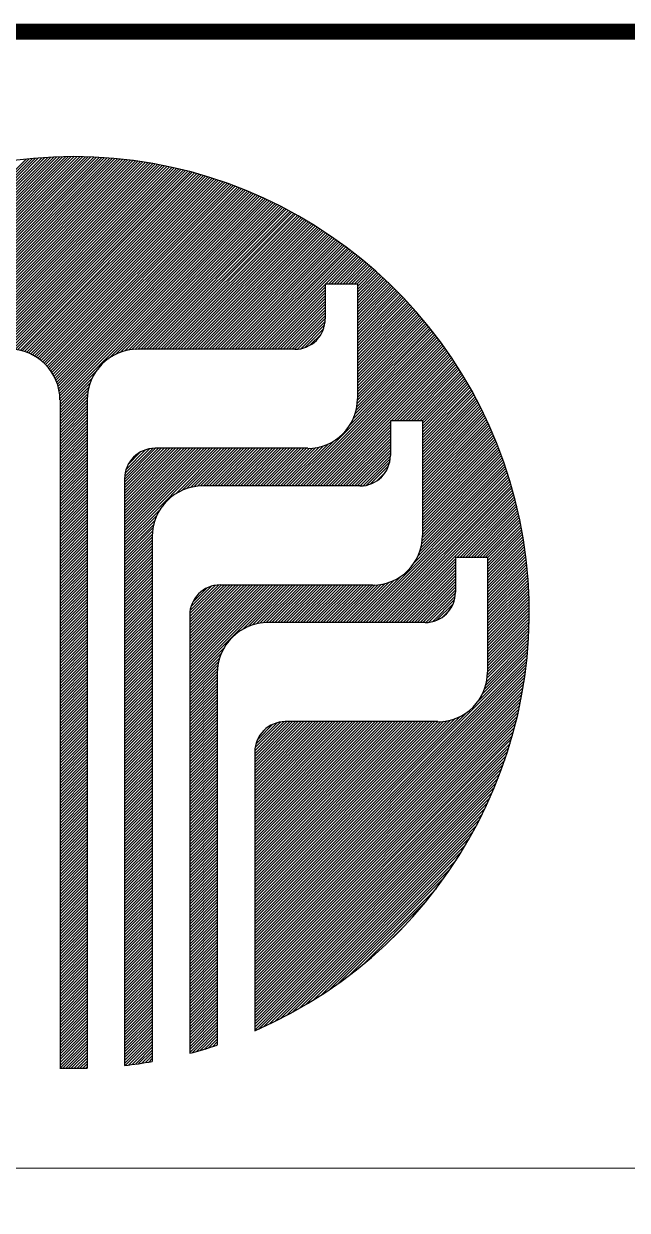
# Model space of a CAD drawing. Header units: millimetres. Extents: x 0 to 91981, y -132907 to 77676.
# Drawn here: x 82948 to 83271, y 3247 to 3883 of the extents above; entities that cross this region are included whole.
import ezdxf

# ---------------------------------------------------------------- set-up
doc = ezdxf.new("R2010")
doc.units = ezdxf.units.MM
doc.header["$LTSCALE"] = 60
doc.linetypes.add('HIDDEN2', pattern=[0.1875, 0.125, -0.0625])
for name, color, linetype in [('9', 2, 'HIDDEN2'), ('border', 130, 'Continuous'), ('TITLE', 7, 'Continuous')]:
    doc.layers.add(name, color=color, linetype=linetype)

# ---------------------------------------------------------------- blocks, each defined once
blk = doc.blocks.new('TITLE')
at = {"color": 5}
for p, q in [((733.931, 92.749), (736.441, 95.259)), ((733.958, 92.737), (736.484, 95.263)), ((733.986, 92.727), (736.526, 95.267)), ((734.016, 92.719), (736.568, 95.271)), ((734.048, 92.713), (736.609, 95.274)), ((734.083, 92.709), (736.651, 95.277)), ((734.12, 92.708), (736.691, 95.28)), ((734.158, 92.708), (736.732, 95.282)), ((734.196, 92.708), (736.772, 95.284)), ((734.234, 92.708), (736.813, 95.286)), ((734.273, 92.708), (736.852, 95.288)), ((734.311, 92.708), (736.892, 95.289)), ((734.349, 92.708), (736.931, 95.29)), ((734.387, 92.708), (736.97, 95.291)), ((734.425, 92.708), (737.009, 95.292)), ((734.464, 92.708), (737.047, 95.292)), ((734.502, 92.708), (737.086, 95.292)), ((734.54, 92.708), (737.124, 95.292)), ((734.578, 92.708), (737.162, 95.291)), ((734.616, 92.708), (737.199, 95.291)), ((734.655, 92.708), (737.236, 95.29)), ((734.693, 92.708), (737.274, 95.289)), ((734.731, 92.708), (737.31, 95.287)), ((734.769, 92.708), (737.347, 95.286)), ((734.808, 92.708), (737.384, 95.284)), ((734.846, 92.708), (737.42, 95.282)), ((734.884, 92.708), (737.456, 95.28)), ((734.922, 92.708), (737.492, 95.278)), ((734.96, 92.708), (737.528, 95.275)), ((734.999, 92.708), (737.563, 95.273)), ((735.037, 92.708), (737.598, 95.27)), ((735.075, 92.708), (737.633, 95.267)), ((735.113, 92.708), (737.668, 95.263)), ((735.151, 92.708), (737.703, 95.26)), ((735.19, 92.708), (737.738, 95.256)), ((735.228, 92.708), (737.772, 95.252)), ((735.266, 92.708), (737.806, 95.248)), ((735.304, 92.708), (737.84, 95.244)), ((735.342, 92.708), (737.874, 95.24)), ((735.381, 92.708), (737.908, 95.235)), ((735.419, 92.708), (737.941, 95.231)), ((735.457, 92.708), (737.975, 95.226)), ((735.495, 92.708), (738.008, 95.221)), ((735.533, 92.708), (738.041, 95.216)), ((735.572, 92.708), (738.074, 95.21)), ((735.61, 92.708), (738.106, 95.205)), ((735.648, 92.708), (738.139, 95.199)), ((735.686, 92.708), (738.171, 95.193)), ((735.724, 92.708), (738.204, 95.187)), ((735.763, 92.708), (738.236, 95.181)), ((735.801, 92.708), (738.268, 95.175)), ((735.839, 92.708), (738.299, 95.169)), ((735.877, 92.708), (738.331, 95.162)), ((735.915, 92.708), (738.363, 95.155)), ((735.954, 92.708), (738.394, 95.148)), ((735.992, 92.708), (738.425, 95.141)), ((736.03, 92.708), (738.456, 95.134)), ((736.068, 92.708), (738.487, 95.127)), ((736.106, 92.708), (738.518, 95.12)), ((736.145, 92.708), (738.549, 95.112)), ((736.183, 92.708), (738.579, 95.105)), ((736.221, 92.708), (738.61, 95.097)), ((736.258, 92.707), (738.64, 95.089)), ((736.293, 92.704), (738.67, 95.081)), ((736.327, 92.699), (738.7, 95.073)), ((736.359, 92.693), (738.73, 95.064)), ((736.39, 92.686), (738.76, 95.056)), ((736.419, 92.677), (738.789, 95.047)), ((736.448, 92.667), (738.819, 95.039)), ((736.475, 92.657), (738.848, 95.03)), ((736.502, 92.645), (738.878, 95.021)), ((736.528, 92.633), (738.907, 95.012)), ((736.552, 92.619), (738.936, 95.003)), ((736.576, 92.605), (738.965, 94.993)), ((736.599, 92.59), (738.993, 94.984)), ((736.622, 92.574), (739.022, 94.974)), ((736.643, 92.557), (739.051, 94.965)), ((736.664, 92.54), (739.079, 94.955)), ((736.684, 92.522), (739.107, 94.945)), ((736.703, 92.503), (739.136, 94.935)), ((736.722, 92.483), (739.164, 94.925)), ((736.739, 92.462), (739.192, 94.915)), ((736.756, 92.441), (739.219, 94.904)), ((736.772, 92.419), (739.247, 94.894)), ((736.788, 92.396), (739.275, 94.883)), ((736.802, 92.373), (739.302, 94.873)), ((736.816, 92.348), (739.33, 94.862)), ((736.829, 92.323), (739.357, 94.851)), ((736.841, 92.296), (739.384, 94.84)), ((736.852, 92.269), (739.411, 94.829)), ((736.862, 92.241), (739.438, 94.818)), ((736.871, 92.212), (739.465, 94.806)), ((736.878, 92.181), (739.492, 94.795)), ((736.885, 92.149), (739.519, 94.783)), ((736.89, 92.116), (739.545, 94.772)), ((736.893, 92.082), (739.572, 94.76)), ((736.895, 92.045), (739.598, 94.748)), ((736.896, 92.007), (739.624, 94.736)), ((736.896, 91.969), (739.65, 94.724)), ((737.553, 92.588), (739.676, 94.712)), ((737.644, 92.641), (739.702, 94.7)), ((737.709, 92.669), (739.728, 94.687)), ((737.765, 92.686), (739.754, 94.675)), ((737.814, 92.697), (739.78, 94.662)), ((737.859, 92.704), (739.805, 94.65)), ((737.901, 92.707), (739.831, 94.637)), ((737.94, 92.708), (739.856, 94.624)), ((737.978, 92.708), (739.881, 94.611)), ((738.017, 92.708), (739.906, 94.598)), ((738.055, 92.708), (739.931, 94.585)), ((738.093, 92.708), (739.956, 94.571)), ((738.131, 92.708), (739.981, 94.558)), ((738.169, 92.708), (740.006, 94.545)), ((738.208, 92.708), (740.031, 94.531)), ((738.246, 92.708), (740.055, 94.518)), ((738.284, 92.708), (740.08, 94.504)), ((738.322, 92.708), (740.104, 94.49)), ((738.36, 92.708), (740.128, 94.476)), ((738.399, 92.708), (740.152, 94.462)), ((738.437, 92.708), (740.177, 94.448)), ((738.475, 92.708), (740.201, 94.434)), ((738.513, 92.708), (740.224, 94.419)), ((738.551, 92.708), (740.248, 94.405)), ((738.59, 92.708), (740.272, 94.391)), ((738.628, 92.708), (740.296, 94.376)), ((738.666, 92.708), (740.319, 94.361)), ((738.704, 92.708), (740.343, 94.347)), ((738.742, 92.708), (740.366, 94.332)), ((738.781, 92.708), (740.389, 94.317)), ((738.819, 92.708), (740.412, 94.302)), ((738.857, 92.708), (740.436, 94.287)), ((738.895, 92.708), (740.459, 94.272)), ((738.933, 92.708), (740.482, 94.256)), ((738.972, 92.708), (740.504, 94.241)), ((739.01, 92.708), (740.527, 94.225)), ((739.048, 92.708), (740.55, 94.21)), ((739.086, 92.708), (740.572, 94.194)), ((739.124, 92.708), (740.595, 94.178)), ((739.163, 92.708), (740.617, 94.163)), ((739.201, 92.708), (740.639, 94.147)), ((739.239, 92.708), (740.662, 94.131)), ((739.277, 92.708), (740.684, 94.115)), ((739.315, 92.708), (740.706, 94.098)), ((739.354, 92.708), (740.728, 94.082)), ((739.392, 92.708), (740.75, 94.066)), ((739.43, 92.708), (740.771, 94.049)), ((739.468, 92.708), (740.793, 94.033)), ((739.506, 92.708), (740.815, 94.016)), ((739.545, 92.708), (740.836, 94)), ((740.458, 93.583), (740.858, 93.983)), ((740.496, 93.583), (740.879, 93.966)), ((740.534, 93.583), (740.9, 93.949)), ((740.572, 93.583), (740.921, 93.932)), ((740.61, 93.583), (740.942, 93.915)), ((740.649, 93.583), (740.963, 93.898)), ((740.687, 93.583), (740.984, 93.88)), ((740.725, 93.583), (741.005, 93.863)), ((740.763, 93.583), (741.026, 93.845)), ((740.801, 93.583), (741.046, 93.828)), ((740.84, 93.583), (741.067, 93.81)), ((740.878, 93.583), (741.088, 93.793)), ((740.884, 93.55), (741.108, 93.775)), ((740.884, 93.512), (741.128, 93.757)), ((740.884, 93.474), (741.148, 93.739)), ((740.884, 93.436), (741.169, 93.721)), ((739.583, 92.708), (740.453, 93.578)), ((740.884, 93.398), (741.189, 93.703)), ((740.884, 93.359), (741.209, 93.684)), ((740.884, 93.321), (741.228, 93.666)), ((740.884, 93.283), (741.248, 93.648)), ((740.884, 93.245), (741.268, 93.629)), ((740.884, 93.207), (741.288, 93.611)), ((740.884, 93.168), (741.307, 93.592)), ((740.884, 93.13), (741.327, 93.573)), ((739.621, 92.708), (740.453, 93.54)), ((739.659, 92.708), (740.453, 93.502)), ((739.697, 92.708), (740.453, 93.463)), ((739.736, 92.708), (740.453, 93.425)), ((740.884, 93.092), (741.346, 93.554)), ((740.884, 93.054), (741.365, 93.536)), ((740.884, 93.016), (741.385, 93.517)), ((740.884, 92.977), (741.404, 93.497)), ((740.884, 92.939), (741.423, 93.478)), ((740.884, 92.901), (741.442, 93.459)), ((740.884, 92.863), (741.461, 93.44)), ((740.884, 92.825), (741.479, 93.42)), ((740.884, 92.786), (741.498, 93.401)), ((739.774, 92.708), (740.453, 93.387)), ((739.812, 92.708), (740.453, 93.349)), ((739.85, 92.708), (740.453, 93.311)), ((739.888, 92.708), (740.453, 93.272)), ((740.884, 92.748), (741.517, 93.381)), ((740.884, 92.71), (741.535, 93.362)), ((740.884, 92.672), (741.554, 93.342)), ((740.884, 92.634), (741.572, 93.322)), ((740.884, 92.595), (741.59, 93.302)), ((740.884, 92.557), (741.608, 93.282)), ((740.884, 92.519), (741.627, 93.262)), ((740.884, 92.481), (741.645, 93.242)), ((739.927, 92.708), (740.453, 93.234)), ((739.965, 92.708), (740.453, 93.196)), ((740.003, 92.708), (740.453, 93.158)), ((740.041, 92.708), (740.453, 93.119)), ((740.884, 92.443), (741.663, 93.222)), ((740.884, 92.404), (741.68, 93.201)), ((740.884, 92.366), (741.698, 93.181)), ((740.884, 92.328), (741.716, 93.16)), ((740.884, 92.29), (741.733, 93.14)), ((740.884, 92.252), (741.751, 93.119)), ((740.884, 92.213), (741.768, 93.098)), ((740.081, 92.71), (740.451, 93.08)), ((740.126, 92.716), (740.445, 93.035)), ((740.178, 92.731), (740.43, 92.983)), ((740.865, 91.889), (741.905, 92.929)), ((740.875, 91.937), (741.888, 92.95)), ((740.881, 91.981), (741.871, 92.972)), ((740.883, 92.022), (741.854, 92.993)), ((740.884, 92.175), (741.786, 93.077)), ((740.884, 92.137), (741.803, 93.056)), ((740.884, 92.099), (741.82, 93.035)), ((740.884, 92.061), (741.837, 93.014)), ((740.004, 90.876), (741.971, 92.842)), ((740.043, 90.876), (741.987, 92.82)), ((740.081, 90.876), (742.003, 92.798)), ((740.119, 90.876), (742.02, 92.776)), ((740.248, 92.763), (740.398, 92.912)), ((740.781, 91.691), (741.954, 92.864)), ((740.825, 91.773), (741.938, 92.886)), ((740.85, 91.836), (741.921, 92.907)), ((740.157, 90.876), (742.036, 92.754)), ((740.195, 90.876), (742.052, 92.732)), ((740.234, 90.876), (742.067, 92.71)), ((740.272, 90.876), (742.083, 92.687)), ((740.31, 90.876), (742.099, 92.665)), ((740.348, 90.876), (742.115, 92.642)), ((740.386, 90.876), (742.13, 92.619)), ((740.425, 90.876), (742.145, 92.597)), ((741.337, 91.75), (742.161, 92.574)), ((741.376, 91.75), (742.176, 92.551)), ((741.414, 91.75), (742.191, 92.528)), ((741.452, 91.75), (742.206, 92.505)), ((741.49, 91.75), (742.221, 92.481)), ((741.529, 91.75), (742.236, 92.458)), ((736.896, 91.931), (737.379, 92.414)), ((736.896, 91.893), (737.326, 92.323)), ((741.567, 91.75), (742.251, 92.435)), ((741.605, 91.75), (742.266, 92.411)), ((741.643, 91.75), (742.28, 92.388)), ((741.681, 91.75), (742.295, 92.364)), ((741.72, 91.75), (742.309, 92.34)), ((741.757, 91.749), (742.324, 92.316)), ((741.757, 91.711), (742.338, 92.292)), ((736.896, 91.855), (737.299, 92.258)), ((736.896, 91.816), (737.281, 92.202)), ((736.896, 91.778), (737.27, 92.153)), ((741.757, 91.673), (742.352, 92.268)), ((741.757, 91.635), (742.366, 92.244)), ((741.757, 91.596), (742.38, 92.22)), ((741.757, 91.558), (742.394, 92.196)), ((741.757, 91.52), (742.408, 92.171)), ((741.757, 91.482), (742.421, 92.147)), ((736.896, 91.74), (737.264, 92.108)), ((736.896, 91.702), (737.26, 92.066)), ((736.896, 91.664), (737.259, 92.027)), ((736.896, 91.625), (737.259, 91.989)), ((741.757, 91.444), (742.435, 92.122)), ((741.757, 91.405), (742.448, 92.097)), ((741.757, 91.367), (742.462, 92.072)), ((741.757, 91.329), (742.475, 92.048)), ((741.757, 91.291), (742.488, 92.023)), ((741.757, 91.253), (742.501, 91.997)), ((741.757, 91.214), (742.514, 91.972)), ((736.896, 91.587), (737.259, 91.95)), ((736.896, 91.549), (737.259, 91.912)), ((736.896, 91.511), (737.259, 91.874)), ((736.896, 91.473), (737.259, 91.836)), ((741.757, 91.176), (742.527, 91.947)), ((741.757, 91.138), (742.54, 91.922)), ((741.757, 91.1), (742.553, 91.896)), ((741.757, 91.062), (742.566, 91.871)), ((741.757, 91.023), (742.578, 91.845)), ((741.757, 90.985), (742.59, 91.819)), ((736.896, 91.434), (737.259, 91.798)), ((736.896, 91.396), (737.259, 91.759)), ((736.896, 91.358), (737.259, 91.721)), ((736.896, 91.32), (737.259, 91.683)), ((740.463, 90.876), (741.326, 91.739)), ((740.501, 90.876), (741.326, 91.7)), ((740.539, 90.876), (741.326, 91.662)), ((741.757, 90.947), (742.603, 91.793)), ((741.757, 90.909), (742.615, 91.767)), ((741.757, 90.871), (742.627, 91.741)), ((741.757, 90.832), (742.639, 91.715)), ((741.757, 90.794), (742.651, 91.689)), ((741.757, 90.756), (742.663, 91.662)), ((736.896, 91.282), (737.259, 91.645)), ((736.896, 91.243), (737.259, 91.607)), ((736.896, 91.205), (737.259, 91.568)), ((736.896, 91.167), (737.259, 91.53)), ((736.896, 91.129), (737.259, 91.492)), ((740.577, 90.876), (741.326, 91.624)), ((740.616, 90.876), (741.326, 91.586)), ((740.654, 90.876), (741.326, 91.548)), ((740.692, 90.876), (741.326, 91.509)), ((741.757, 90.718), (742.675, 91.636)), ((741.757, 90.68), (742.686, 91.609)), ((741.757, 90.641), (742.698, 91.582)), ((741.757, 90.603), (742.709, 91.556)), ((741.757, 90.565), (742.72, 91.529)), ((741.757, 90.527), (742.732, 91.502)), ((736.896, 91.091), (737.259, 91.454)), ((736.896, 91.052), (737.259, 91.416)), ((736.896, 91.014), (737.259, 91.377)), ((736.896, 90.976), (737.259, 91.339)), ((737.762, 90.964), (738.178, 91.38)), ((737.762, 90.926), (738.216, 91.38)), ((737.762, 90.887), (738.254, 91.38)), ((737.762, 90.849), (738.293, 91.38)), ((737.762, 90.811), (738.331, 91.38)), ((737.762, 90.773), (738.369, 91.38)), ((737.762, 90.735), (738.407, 91.38)), ((737.762, 90.696), (738.445, 91.38)), ((737.762, 90.658), (738.484, 91.38)), ((737.762, 90.62), (738.522, 91.38)), ((737.762, 90.582), (738.56, 91.38)), ((737.762, 90.467), (738.675, 91.38)), ((737.762, 90.429), (738.713, 91.38)), ((737.762, 90.391), (738.751, 91.38)), ((737.762, 90.353), (738.789, 91.38)), ((737.762, 90.544), (738.598, 91.38)), ((737.762, 90.505), (738.636, 91.38)), ((737.762, 90.314), (738.827, 91.38)), ((737.762, 90.276), (738.866, 91.38)), ((737.762, 90.238), (738.904, 91.38)), ((737.762, 90.2), (738.942, 91.38)), ((737.762, 90.162), (738.98, 91.38)), ((737.762, 90.123), (739.018, 91.38)), ((737.763, 91.003), (738.139, 91.379)), ((737.769, 91.047), (738.095, 91.373)), ((737.782, 91.098), (738.043, 91.36)), ((737.811, 91.165), (737.977, 91.331)), ((738.447, 90.77), (739.057, 91.38)), ((738.53, 90.815), (739.095, 91.38)), ((738.593, 90.84), (739.133, 91.38)), ((738.647, 90.856), (739.171, 91.38)), ((738.696, 90.866), (739.209, 91.38)), ((738.74, 90.872), (739.248, 91.38)), ((738.781, 90.875), (739.286, 91.38)), ((738.82, 90.876), (739.324, 91.38)), ((738.858, 90.876), (739.362, 91.38)), ((738.897, 90.876), (739.4, 91.38)), ((738.935, 90.876), (739.439, 91.38)), ((738.973, 90.876), (739.477, 91.38)), ((739.011, 90.876), (739.515, 91.38)), ((739.049, 90.876), (739.553, 91.38)), ((739.088, 90.876), (739.592, 91.38)), ((739.126, 90.876), (739.63, 91.38)), ((739.164, 90.876), (739.668, 91.38)), ((739.202, 90.876), (739.706, 91.38)), ((739.24, 90.876), (739.744, 91.38)), ((739.279, 90.876), (739.783, 91.38)), ((739.317, 90.876), (739.821, 91.38)), ((739.355, 90.876), (739.859, 91.38)), ((739.393, 90.876), (739.897, 91.38)), ((739.431, 90.876), (739.935, 91.38)), ((739.47, 90.876), (739.974, 91.38)), ((739.508, 90.876), (740.012, 91.38)), ((739.546, 90.876), (740.05, 91.38)), ((739.584, 90.876), (740.088, 91.38)), ((739.622, 90.876), (740.126, 91.38)), ((739.661, 90.876), (740.165, 91.38)), ((739.699, 90.876), (740.203, 91.38)), ((739.737, 90.876), (740.241, 91.38)), ((739.775, 90.876), (740.282, 91.383)), ((739.813, 90.876), (740.326, 91.389)), ((739.852, 90.876), (740.374, 91.398)), ((739.89, 90.876), (740.428, 91.414)), ((739.928, 90.876), (740.49, 91.438)), ((739.966, 90.876), (740.572, 91.482)), ((740.73, 90.876), (741.326, 91.471)), ((740.768, 90.876), (741.326, 91.433)), ((740.807, 90.876), (741.326, 91.395)), ((740.845, 90.876), (741.326, 91.356)), ((741.757, 90.489), (742.743, 91.475)), ((741.757, 90.45), (742.754, 91.447)), ((741.757, 90.412), (742.764, 91.42)), ((741.757, 90.374), (742.775, 91.393)), ((741.757, 90.336), (742.786, 91.365)), ((741.757, 90.298), (742.796, 91.337)), ((736.896, 90.938), (737.259, 91.301)), ((736.896, 90.899), (737.259, 91.263)), ((736.896, 90.861), (737.259, 91.225)), ((736.896, 90.823), (737.259, 91.186)), ((740.883, 90.876), (741.326, 91.318)), ((740.921, 90.876), (741.326, 91.28)), ((740.962, 90.878), (741.323, 91.24)), ((741.008, 90.886), (741.316, 91.194)), ((741.746, 90.096), (742.847, 91.197)), ((741.753, 90.141), (742.837, 91.225)), ((741.756, 90.182), (742.827, 91.254)), ((741.757, 90.259), (742.807, 91.309)), ((741.757, 90.221), (742.817, 91.282)), ((736.896, 90.785), (737.259, 91.148)), ((736.896, 90.747), (737.259, 91.11)), ((736.896, 90.708), (737.259, 91.072)), ((736.896, 90.67), (737.259, 91.034)), ((740.884, 89.043), (742.895, 91.054)), ((740.923, 89.043), (742.905, 91.025)), ((741.062, 90.902), (741.299, 91.139)), ((741.139, 90.941), (741.26, 91.062)), ((741.641, 89.838), (742.886, 91.083)), ((741.692, 89.928), (742.876, 91.112)), ((741.719, 89.993), (742.867, 91.14)), ((741.736, 90.047), (742.857, 91.169)), ((736.896, 90.632), (737.259, 90.995)), ((736.896, 90.594), (737.259, 90.957)), ((736.896, 90.556), (737.259, 90.919)), ((736.896, 90.517), (737.259, 90.881)), ((740.961, 89.043), (742.914, 90.996)), ((740.999, 89.043), (742.923, 90.967)), ((741.037, 89.043), (742.932, 90.938)), ((741.075, 89.043), (742.94, 90.908)), ((741.114, 89.043), (742.949, 90.879)), ((736.896, 90.479), (737.259, 90.843)), ((736.896, 90.441), (737.259, 90.804)), ((736.896, 90.403), (737.259, 90.766)), ((736.896, 90.365), (737.259, 90.728)), ((741.152, 89.043), (742.957, 90.849)), ((741.19, 89.043), (742.966, 90.819)), ((741.228, 89.043), (742.974, 90.789)), ((741.266, 89.043), (742.982, 90.759)), ((741.305, 89.043), (742.99, 90.729)), ((742.217, 89.918), (742.998, 90.699)), ((736.896, 90.326), (737.259, 90.69)), ((736.896, 90.288), (737.259, 90.652)), ((736.896, 90.25), (737.259, 90.613)), ((736.896, 90.212), (737.259, 90.575)), ((736.896, 90.174), (737.259, 90.537)), ((737.762, 90.085), (738.238, 90.561)), ((742.256, 89.918), (743.006, 90.668)), ((742.294, 89.918), (743.013, 90.637)), ((742.332, 89.918), (743.021, 90.607)), ((742.37, 89.918), (743.028, 90.576)), ((742.408, 89.918), (743.035, 90.545)), ((736.896, 90.135), (737.259, 90.499)), ((736.896, 90.097), (737.259, 90.461)), ((736.896, 90.059), (737.259, 90.422)), ((736.896, 90.021), (737.259, 90.384)), ((737.762, 90.047), (738.193, 90.478)), ((737.762, 90.009), (738.168, 90.414)), ((742.447, 89.918), (743.042, 90.514)), ((742.485, 89.918), (743.049, 90.482)), ((742.523, 89.918), (743.056, 90.451)), ((742.561, 89.918), (743.063, 90.419)), ((742.599, 89.918), (743.069, 90.388)), ((736.896, 89.983), (737.259, 90.346)), ((736.896, 89.944), (737.259, 90.308)), ((736.896, 89.906), (737.259, 90.27)), ((736.896, 89.868), (737.259, 90.231)), ((737.762, 89.97), (738.152, 90.36)), ((737.762, 89.932), (738.142, 90.312)), ((737.762, 89.894), (738.136, 90.268)), ((737.762, 89.856), (738.133, 90.226)), ((742.63, 89.91), (743.076, 90.356)), ((742.63, 89.872), (743.082, 90.324)), ((742.63, 89.833), (743.088, 90.292)), ((742.63, 89.795), (743.094, 90.259)), ((742.63, 89.757), (743.099, 90.227)), ((736.896, 89.83), (737.259, 90.193)), ((736.896, 89.792), (737.259, 90.155)), ((736.896, 89.753), (737.259, 90.117)), ((736.896, 89.715), (737.259, 90.079)), ((737.762, 89.818), (738.132, 90.187)), ((737.762, 89.779), (738.132, 90.149)), ((737.762, 89.741), (738.132, 90.111)), ((737.762, 89.703), (738.132, 90.073)), ((742.63, 89.719), (743.105, 90.194)), ((742.63, 89.681), (743.11, 90.162)), ((742.63, 89.642), (743.116, 90.129)), ((742.63, 89.604), (743.121, 90.095)), ((742.63, 89.566), (743.126, 90.062)), ((736.896, 89.677), (737.259, 90.04)), ((736.896, 89.639), (737.259, 90.002)), ((736.896, 89.601), (737.259, 89.964)), ((736.896, 89.562), (737.259, 89.926)), ((737.762, 89.665), (738.132, 90.035)), ((737.762, 89.627), (738.132, 89.996)), ((737.762, 89.588), (738.132, 89.958)), ((737.762, 89.55), (738.132, 89.92)), ((741.343, 89.043), (742.199, 89.899)), ((742.63, 89.528), (743.131, 90.029)), ((742.63, 89.49), (743.135, 89.995)), ((742.63, 89.451), (743.14, 89.961)), ((742.63, 89.413), (743.144, 89.928)), ((736.896, 89.524), (737.259, 89.888)), ((736.896, 89.486), (737.259, 89.849)), ((736.896, 89.448), (737.259, 89.811)), ((736.896, 89.41), (737.259, 89.773)), ((737.762, 89.512), (738.132, 89.882)), ((737.762, 89.474), (738.132, 89.844)), ((737.762, 89.436), (738.132, 89.805)), ((737.762, 89.397), (738.132, 89.767)), ((741.381, 89.043), (742.199, 89.861)), ((741.419, 89.043), (742.199, 89.823)), ((741.457, 89.043), (742.199, 89.785)), ((741.496, 89.043), (742.199, 89.746)), ((742.63, 89.375), (743.148, 89.893)), ((742.63, 89.337), (743.152, 89.859)), ((742.63, 89.299), (743.156, 89.825)), ((742.63, 89.26), (743.159, 89.79)), ((742.63, 89.222), (743.163, 89.755)), ((736.896, 89.371), (737.259, 89.735)), ((736.896, 89.333), (737.259, 89.697)), ((736.896, 89.295), (737.259, 89.658)), ((736.896, 89.257), (737.259, 89.62)), ((736.896, 89.219), (737.259, 89.582)), ((737.762, 89.359), (738.132, 89.729)), ((737.762, 89.321), (738.132, 89.691)), ((737.762, 89.283), (738.132, 89.653)), ((737.762, 89.245), (738.132, 89.614)), ((740.77, 89.043), (741.311, 89.585)), ((740.808, 89.043), (741.376, 89.611)), ((740.846, 89.043), (741.465, 89.663)), ((741.534, 89.043), (742.199, 89.708)), ((741.572, 89.043), (742.199, 89.67)), ((741.61, 89.043), (742.199, 89.632)), ((741.648, 89.043), (742.199, 89.594)), ((742.63, 89.184), (743.166, 89.72)), ((742.63, 89.146), (743.169, 89.685)), ((742.63, 89.108), (743.172, 89.65)), ((742.63, 89.069), (743.174, 89.614)), ((736.896, 89.18), (737.259, 89.544)), ((736.896, 89.142), (737.259, 89.506)), ((736.896, 89.104), (737.259, 89.467)), ((736.896, 89.066), (737.259, 89.429)), ((737.762, 89.206), (738.132, 89.576)), ((737.762, 89.168), (738.132, 89.538)), ((737.762, 89.13), (738.132, 89.5)), ((737.762, 89.092), (738.132, 89.462)), ((737.762, 89.054), (738.132, 89.423)), ((738.635, 88.742), (739.44, 89.547)), ((738.635, 88.704), (739.478, 89.547)), ((738.635, 88.666), (739.516, 89.547)), ((738.635, 88.628), (739.555, 89.547)), ((738.635, 88.59), (739.593, 89.547)), ((738.635, 88.551), (739.631, 89.547)), ((738.635, 88.513), (739.669, 89.547)), ((738.635, 88.475), (739.707, 89.547)), ((738.635, 88.437), (739.746, 89.547)), ((738.635, 88.399), (739.784, 89.547)), ((738.635, 88.36), (739.822, 89.547)), ((738.635, 88.322), (739.86, 89.547)), ((738.635, 88.284), (739.898, 89.547)), ((738.635, 89.124), (739.058, 89.547)), ((738.635, 89.086), (739.096, 89.547)), ((738.635, 89.048), (739.134, 89.547)), ((738.635, 89.01), (739.173, 89.547)), ((738.635, 88.972), (739.211, 89.547)), ((738.635, 88.933), (739.249, 89.547)), ((738.635, 88.895), (739.287, 89.547)), ((738.635, 88.857), (739.325, 89.547)), ((738.635, 88.819), (739.364, 89.547)), ((738.635, 88.781), (739.402, 89.547)), ((738.636, 89.163), (739.019, 89.547)), ((738.641, 89.206), (738.976, 89.542)), ((738.652, 89.256), (738.926, 89.53)), ((738.676, 89.318), (738.864, 89.506)), ((739.338, 88.948), (739.937, 89.547)), ((739.415, 88.988), (739.975, 89.547)), ((739.477, 89.011), (740.013, 89.547)), ((739.529, 89.025), (740.051, 89.547)), ((739.577, 89.035), (740.089, 89.547)), ((739.621, 89.04), (740.128, 89.547)), ((739.661, 89.043), (740.166, 89.547)), ((739.7, 89.043), (740.204, 89.547)), ((739.738, 89.043), (740.242, 89.547)), ((739.776, 89.043), (740.28, 89.547)), ((739.815, 89.043), (740.319, 89.547)), ((739.853, 89.043), (740.357, 89.547)), ((739.891, 89.043), (740.395, 89.547)), ((739.929, 89.043), (740.433, 89.547)), ((739.967, 89.043), (740.471, 89.547)), ((740.006, 89.043), (740.51, 89.547)), ((740.044, 89.043), (740.548, 89.547)), ((740.082, 89.043), (740.586, 89.547)), ((740.12, 89.043), (740.624, 89.547)), ((740.158, 89.043), (740.662, 89.547)), ((740.197, 89.043), (740.701, 89.547)), ((740.235, 89.043), (740.739, 89.547)), ((740.273, 89.043), (740.777, 89.547)), ((740.311, 89.043), (740.815, 89.547)), ((740.35, 89.043), (740.853, 89.547)), ((740.388, 89.043), (740.892, 89.547)), ((740.426, 89.043), (740.93, 89.547)), ((740.464, 89.043), (740.968, 89.547)), ((740.502, 89.043), (741.006, 89.547)), ((740.541, 89.043), (741.045, 89.547)), ((740.579, 89.043), (741.083, 89.547)), ((740.617, 89.043), (741.122, 89.548)), ((740.655, 89.043), (741.163, 89.551)), ((740.693, 89.043), (741.208, 89.558)), ((740.732, 89.043), (741.256, 89.568)), ((741.687, 89.043), (742.199, 89.555)), ((741.725, 89.043), (742.199, 89.517)), ((741.763, 89.043), (742.199, 89.479)), ((741.801, 89.043), (742.198, 89.441)), ((742.63, 89.031), (743.177, 89.578)), ((742.63, 88.993), (743.179, 89.542)), ((742.63, 88.955), (743.181, 89.506)), ((742.63, 88.917), (743.183, 89.47)), ((742.63, 88.878), (743.185, 89.433)), ((736.896, 89.028), (737.259, 89.391)), ((736.896, 88.989), (737.259, 89.353)), ((736.896, 88.951), (737.259, 89.315)), ((736.896, 88.913), (737.259, 89.276)), ((737.762, 89.015), (738.132, 89.385)), ((737.762, 88.977), (738.132, 89.347)), ((737.762, 88.939), (738.132, 89.309)), ((737.762, 88.901), (738.132, 89.271)), ((741.843, 89.047), (742.195, 89.399)), ((741.89, 89.055), (742.187, 89.352)), ((741.947, 89.074), (742.168, 89.295)), ((742.63, 88.84), (743.186, 89.397)), ((742.63, 88.802), (743.187, 89.36)), ((742.63, 88.764), (743.188, 89.322)), ((742.63, 88.726), (743.189, 89.285)), ((736.896, 88.875), (737.259, 89.238)), ((736.896, 88.837), (737.259, 89.2)), ((736.896, 88.798), (737.259, 89.162)), ((736.896, 88.76), (737.259, 89.123)), ((737.762, 88.863), (738.132, 89.232)), ((737.762, 88.824), (738.132, 89.194)), ((737.762, 88.786), (738.132, 89.156)), ((737.762, 88.748), (738.132, 89.118)), ((742.035, 89.125), (742.117, 89.207)), ((742.63, 88.687), (743.19, 89.247)), ((742.63, 88.649), (743.19, 89.209)), ((742.63, 88.611), (743.19, 89.171)), ((742.63, 88.573), (743.19, 89.133)), ((736.896, 88.722), (737.259, 89.085)), ((736.896, 88.684), (737.259, 89.047)), ((736.896, 88.646), (737.259, 89.009)), ((736.896, 88.607), (737.259, 88.971)), ((737.762, 88.71), (738.132, 89.08)), ((737.762, 88.672), (738.132, 89.041)), ((737.762, 88.633), (738.132, 89.003)), ((737.762, 88.595), (738.132, 88.965)), ((742.63, 88.535), (743.189, 89.094)), ((742.63, 88.496), (743.189, 89.055)), ((742.63, 88.458), (743.188, 89.016)), ((742.63, 88.42), (743.187, 88.977)), ((736.896, 88.569), (737.259, 88.932)), ((736.896, 88.531), (737.259, 88.894)), ((736.896, 88.493), (737.259, 88.856)), ((736.896, 88.455), (737.259, 88.818)), ((737.762, 88.557), (738.132, 88.927)), ((737.762, 88.519), (738.132, 88.889)), ((737.762, 88.481), (738.132, 88.85)), ((737.762, 88.442), (738.132, 88.812)), ((742.618, 88.255), (743.179, 88.817)), ((742.625, 88.301), (743.181, 88.857)), ((742.629, 88.342), (743.183, 88.897)), ((742.63, 88.382), (743.185, 88.937)), ((736.896, 88.416), (737.259, 88.78)), ((736.896, 88.378), (737.259, 88.741)), ((736.896, 88.34), (737.259, 88.703)), ((736.896, 88.302), (737.259, 88.665)), ((736.896, 88.264), (737.259, 88.627)), ((737.762, 88.404), (738.132, 88.774)), ((737.762, 88.366), (738.132, 88.736)), ((737.762, 88.328), (738.132, 88.698)), ((737.762, 88.29), (738.132, 88.659)), ((738.635, 88.246), (739.1, 88.711)), ((738.635, 88.208), (739.06, 88.633)), ((742.497, 87.982), (743.167, 88.652)), ((742.559, 88.082), (743.171, 88.693)), ((742.588, 88.149), (743.174, 88.735)), ((742.606, 88.206), (743.177, 88.776)), ((736.896, 88.225), (737.259, 88.589)), ((736.896, 88.187), (737.259, 88.55)), ((736.896, 88.149), (737.259, 88.512)), ((736.896, 88.111), (737.259, 88.474)), ((737.762, 88.251), (738.132, 88.621)), ((737.762, 88.213), (738.132, 88.583)), ((737.762, 88.175), (738.132, 88.545)), ((737.762, 88.137), (738.132, 88.507)), ((737.762, 88.099), (738.132, 88.468)), ((738.635, 88.169), (739.037, 88.572)), ((738.635, 88.131), (739.023, 88.519)), ((738.635, 88.093), (739.013, 88.471)), ((739.508, 84.955), (743.163, 88.61)), ((739.508, 84.916), (743.159, 88.568)), ((739.508, 84.878), (743.155, 88.525)), ((739.508, 84.84), (743.15, 88.482)), ((736.896, 88.072), (737.259, 88.436)), ((736.896, 88.034), (737.259, 88.398)), ((736.896, 87.996), (737.259, 88.359)), ((736.896, 87.958), (737.259, 88.321)), ((737.762, 88.06), (738.132, 88.43)), ((737.762, 88.022), (738.132, 88.392)), ((737.762, 87.984), (738.132, 88.354)), ((737.762, 87.946), (738.132, 88.316)), ((738.635, 88.055), (739.008, 88.427)), ((738.635, 88.016), (739.005, 88.387)), ((738.635, 87.978), (739.005, 88.348)), ((738.635, 87.94), (739.005, 88.31)), ((739.508, 84.802), (743.145, 88.439)), ((739.508, 84.764), (743.139, 88.395)), ((739.508, 84.725), (743.133, 88.351)), ((736.896, 87.92), (737.259, 88.283)), ((736.896, 87.881), (737.259, 88.245)), ((736.896, 87.843), (737.259, 88.207)), ((736.896, 87.805), (737.259, 88.168)), ((737.762, 87.908), (738.132, 88.277)), ((737.762, 87.869), (738.132, 88.239)), ((737.762, 87.831), (738.132, 88.201)), ((737.762, 87.793), (738.132, 88.163)), ((738.635, 87.902), (739.005, 88.272)), ((738.635, 87.864), (739.005, 88.233)), ((738.635, 87.825), (739.005, 88.195)), ((738.635, 87.787), (739.005, 88.157)), ((739.508, 84.687), (743.127, 88.306)), ((739.508, 84.649), (743.121, 88.262)), ((739.508, 84.611), (743.114, 88.216)), ((739.508, 84.573), (743.106, 88.171)), ((736.896, 87.767), (737.259, 88.13)), ((736.896, 87.729), (737.259, 88.092)), ((736.896, 87.69), (737.259, 88.054)), ((736.896, 87.652), (737.259, 88.016)), ((737.762, 87.755), (738.132, 88.125)), ((737.762, 87.717), (738.132, 88.086)), ((737.762, 87.678), (738.132, 88.048)), ((737.762, 87.64), (738.132, 88.01)), ((738.635, 87.749), (739.005, 88.119)), ((738.635, 87.711), (739.005, 88.081)), ((738.635, 87.673), (739.005, 88.042)), ((738.635, 87.634), (739.005, 88.004)), ((739.508, 84.534), (743.098, 88.125)), ((739.508, 84.496), (743.09, 88.078)), ((739.508, 84.458), (743.081, 88.031)), ((736.896, 87.614), (737.259, 87.977)), ((736.896, 87.576), (737.259, 87.939)), ((736.896, 87.538), (737.259, 87.901)), ((736.896, 87.499), (737.259, 87.863)), ((737.762, 87.602), (738.132, 87.972)), ((737.762, 87.564), (738.132, 87.934)), ((737.762, 87.526), (738.132, 87.895)), ((737.762, 87.487), (738.132, 87.857)), ((738.635, 87.596), (739.005, 87.966)), ((738.635, 87.558), (739.005, 87.928)), ((738.635, 87.52), (739.005, 87.89)), ((738.635, 87.482), (739.005, 87.851)), ((739.508, 84.42), (743.072, 87.983)), ((739.508, 84.382), (743.062, 87.936)), ((739.508, 84.343), (743.052, 87.887)), ((739.508, 84.993), (742.363, 87.847)), ((739.508, 84.305), (743.041, 87.838)), ((736.896, 87.461), (737.259, 87.825)), ((736.896, 87.423), (737.259, 87.786)), ((736.896, 87.385), (737.259, 87.748)), ((736.896, 87.347), (737.259, 87.71)), ((736.896, 87.308), (737.259, 87.672)), ((737.762, 87.449), (738.132, 87.819)), ((737.762, 87.411), (738.132, 87.781)), ((737.762, 87.373), (738.132, 87.743)), ((737.762, 87.335), (738.132, 87.704)), ((738.635, 87.443), (739.005, 87.813)), ((738.635, 87.405), (739.005, 87.775)), ((738.635, 87.367), (739.005, 87.737)), ((738.635, 87.329), (739.005, 87.699)), ((739.508, 84.267), (743.03, 87.788)), ((739.508, 85.031), (742.263, 87.786)), ((739.508, 85.069), (742.195, 87.756)), ((739.508, 85.107), (742.139, 87.738)), ((739.508, 84.229), (743.018, 87.738)), ((739.508, 85.146), (742.089, 87.727)), ((739.508, 85.184), (742.044, 87.72)), ((739.508, 85.222), (742.002, 87.716)), ((739.508, 85.451), (741.772, 87.715)), ((739.508, 85.413), (741.81, 87.715)), ((739.508, 85.375), (741.848, 87.715)), ((739.508, 85.337), (741.886, 87.715)), ((739.508, 85.298), (741.924, 87.715)), ((739.508, 85.26), (741.963, 87.715)), ((739.508, 86.139), (741.084, 87.715)), ((739.508, 86.101), (741.122, 87.715)), ((739.508, 86.062), (741.16, 87.715)), ((739.508, 86.024), (741.199, 87.715)), ((739.508, 85.986), (741.237, 87.715)), ((739.508, 85.948), (741.275, 87.715)), ((739.508, 85.91), (741.313, 87.715)), ((739.508, 85.871), (741.351, 87.715)), ((739.508, 85.833), (741.39, 87.715)), ((739.508, 85.795), (741.428, 87.715)), ((739.508, 85.757), (741.466, 87.715)), ((739.508, 85.719), (741.504, 87.715)), ((739.508, 85.68), (741.542, 87.715)), ((739.508, 85.642), (741.581, 87.715)), ((739.508, 85.604), (741.619, 87.715)), ((739.508, 85.566), (741.657, 87.715)), ((739.508, 85.528), (741.695, 87.715)), ((739.508, 85.489), (741.733, 87.715)), ((739.508, 87.285), (739.938, 87.715)), ((739.508, 87.247), (739.976, 87.715)), ((739.508, 87.209), (740.014, 87.715)), ((739.508, 87.17), (740.053, 87.715)), ((739.508, 87.132), (740.091, 87.715)), ((739.508, 87.094), (740.129, 87.715)), ((739.508, 87.056), (740.167, 87.715)), ((739.508, 87.018), (740.205, 87.715)), ((739.508, 86.979), (740.244, 87.715)), ((739.508, 86.941), (740.282, 87.715)), ((739.508, 86.903), (740.32, 87.715)), ((739.508, 86.865), (740.358, 87.715)), ((739.508, 86.827), (740.396, 87.715)), ((739.508, 86.788), (740.435, 87.715)), ((739.508, 86.75), (740.473, 87.715)), ((739.508, 86.712), (740.511, 87.715)), ((739.508, 86.674), (740.549, 87.715)), ((739.508, 86.636), (740.587, 87.715)), ((739.508, 86.597), (740.626, 87.715)), ((739.508, 86.559), (740.664, 87.715)), ((739.508, 86.521), (740.702, 87.715)), ((739.508, 86.483), (740.74, 87.715)), ((739.508, 86.445), (740.778, 87.715)), ((739.508, 86.406), (740.817, 87.715)), ((739.508, 86.368), (740.855, 87.715)), ((739.508, 86.33), (740.893, 87.715)), ((739.508, 86.292), (740.931, 87.715)), ((739.508, 86.253), (740.969, 87.715)), ((739.508, 86.215), (741.008, 87.715)), ((739.508, 86.177), (741.046, 87.715)), ((739.508, 87.323), (739.899, 87.714)), ((739.508, 84.191), (743.005, 87.688)), ((739.512, 87.366), (739.857, 87.711)), ((739.522, 87.414), (739.809, 87.701)), ((739.543, 87.473), (739.75, 87.68)), ((736.896, 87.27), (737.259, 87.634)), ((736.896, 87.232), (737.259, 87.595)), ((736.896, 87.194), (737.259, 87.557)), ((736.896, 87.156), (737.259, 87.519)), ((737.762, 87.296), (738.132, 87.666)), ((737.762, 87.258), (738.132, 87.628)), ((737.762, 87.22), (738.132, 87.59)), ((737.762, 87.182), (738.132, 87.552)), ((737.762, 87.143), (738.132, 87.513)), ((738.635, 87.291), (739.005, 87.66)), ((738.635, 87.252), (739.005, 87.622)), ((738.635, 87.214), (739.005, 87.584)), ((738.635, 87.176), (739.005, 87.546)), ((739.508, 84.152), (742.992, 87.636)), ((739.508, 84.114), (742.978, 87.584)), ((739.508, 84.076), (742.964, 87.531)), ((739.622, 87.59), (739.633, 87.601)), ((736.896, 87.117), (737.259, 87.481)), ((736.896, 87.079), (737.259, 87.443)), ((736.896, 87.041), (737.259, 87.404)), ((736.896, 87.003), (737.259, 87.366)), ((737.762, 87.105), (738.132, 87.475)), ((737.762, 87.067), (738.132, 87.437)), ((737.762, 87.029), (738.132, 87.399)), ((737.762, 86.991), (738.132, 87.36)), ((738.635, 87.138), (739.005, 87.508)), ((738.635, 87.1), (739.005, 87.469)), ((738.635, 87.061), (739.005, 87.431)), ((738.635, 87.023), (739.005, 87.393)), ((738.635, 86.985), (739.005, 87.355)), ((739.508, 84.038), (742.948, 87.478)), ((739.508, 84), (742.932, 87.424)), ((739.508, 83.961), (742.916, 87.369)), ((736.896, 86.965), (737.259, 87.328)), ((736.896, 86.926), (737.259, 87.29)), ((736.896, 86.888), (737.259, 87.252)), ((736.896, 86.85), (737.259, 87.213)), ((737.762, 86.952), (738.132, 87.322)), ((737.762, 86.914), (738.132, 87.284)), ((737.762, 86.876), (738.132, 87.246)), ((737.762, 86.838), (738.132, 87.208)), ((738.635, 86.947), (739.005, 87.317)), ((738.635, 86.909), (739.005, 87.278)), ((738.635, 86.87), (739.005, 87.24)), ((738.635, 86.832), (739.005, 87.202)), ((739.508, 83.923), (742.898, 87.313)), ((739.508, 83.885), (742.88, 87.256)), ((739.508, 83.847), (742.86, 87.199)), ((736.896, 86.812), (737.259, 87.175)), ((736.896, 86.774), (737.259, 87.137)), ((736.896, 86.735), (737.259, 87.099)), ((736.896, 86.697), (737.259, 87.061)), ((737.762, 86.8), (738.132, 87.169)), ((737.762, 86.761), (738.132, 87.131)), ((737.762, 86.723), (738.132, 87.093)), ((737.762, 86.685), (738.132, 87.055)), ((738.635, 86.794), (739.005, 87.164)), ((738.635, 86.756), (739.005, 87.126)), ((738.635, 86.718), (739.005, 87.087)), ((738.635, 86.679), (739.005, 87.049)), ((739.508, 83.809), (742.84, 87.14)), ((739.508, 83.77), (742.818, 87.081)), ((736.896, 86.659), (737.259, 87.022)), ((736.896, 86.621), (737.259, 86.984)), ((736.896, 86.583), (737.259, 86.946)), ((736.896, 86.544), (737.259, 86.908)), ((737.762, 86.647), (738.132, 87.017)), ((737.762, 86.609), (738.132, 86.978)), ((737.762, 86.57), (738.132, 86.94)), ((737.762, 86.532), (738.132, 86.902)), ((738.635, 86.641), (739.005, 87.011)), ((738.635, 86.603), (739.005, 86.973)), ((738.635, 86.565), (739.005, 86.935)), ((738.635, 86.527), (739.005, 86.896)), ((739.508, 83.732), (742.796, 87.02)), ((739.508, 83.694), (742.772, 86.958)), ((739.508, 83.656), (742.747, 86.894)), ((736.896, 86.506), (737.259, 86.87)), ((736.896, 86.468), (737.259, 86.831)), ((736.896, 86.43), (737.259, 86.793)), ((736.896, 86.392), (737.259, 86.755)), ((736.896, 86.353), (737.259, 86.717)), ((737.762, 86.494), (738.132, 86.864)), ((737.762, 86.456), (738.132, 86.826)), ((737.762, 86.418), (738.132, 86.787)), ((737.762, 86.379), (738.132, 86.749)), ((738.635, 86.488), (739.005, 86.858)), ((738.635, 86.45), (739.005, 86.82)), ((738.635, 86.412), (739.005, 86.782)), ((738.635, 86.374), (739.005, 86.744)), ((739.508, 83.618), (742.72, 86.83)), ((739.508, 83.579), (742.692, 86.764)), ((736.896, 86.315), (737.259, 86.679)), ((736.896, 86.277), (737.259, 86.64)), ((736.896, 86.239), (737.259, 86.602)), ((736.896, 86.201), (737.259, 86.564)), ((737.762, 86.341), (738.132, 86.711)), ((737.762, 86.303), (738.132, 86.673)), ((737.762, 86.265), (738.132, 86.635)), ((737.762, 86.227), (738.132, 86.596)), ((737.762, 86.188), (738.132, 86.558)), ((738.635, 86.336), (739.005, 86.705)), ((738.635, 86.297), (739.005, 86.667)), ((738.635, 86.259), (739.005, 86.629)), ((738.635, 86.221), (739.005, 86.591)), ((739.561, 83.594), (742.663, 86.696)), ((739.631, 83.625), (742.631, 86.626)), ((736.896, 86.162), (737.259, 86.526)), ((736.896, 86.124), (737.259, 86.488)), ((736.896, 86.086), (737.259, 86.449)), ((736.896, 86.048), (737.259, 86.411)), ((737.762, 86.15), (738.132, 86.52)), ((737.762, 86.112), (738.132, 86.482)), ((737.762, 86.074), (738.132, 86.444)), ((737.762, 86.036), (738.132, 86.405)), ((738.635, 86.183), (739.005, 86.553)), ((738.635, 86.145), (739.005, 86.514)), ((738.635, 86.106), (739.005, 86.476)), ((738.635, 86.068), (739.005, 86.438)), ((738.635, 86.03), (739.005, 86.4)), ((739.702, 83.659), (742.597, 86.554)), ((739.776, 83.695), (742.562, 86.48)), ((739.853, 83.733), (742.523, 86.404)), ((736.896, 86.01), (737.259, 86.373)), ((736.896, 85.971), (737.259, 86.335)), ((736.896, 85.933), (737.259, 86.296)), ((736.896, 85.895), (737.259, 86.258)), ((737.762, 85.997), (738.132, 86.367)), ((737.762, 85.959), (738.132, 86.329)), ((737.762, 85.921), (738.132, 86.291)), ((737.762, 85.883), (738.132, 86.253)), ((738.635, 85.992), (739.005, 86.362)), ((738.635, 85.954), (739.005, 86.323)), ((738.635, 85.915), (739.005, 86.285)), ((738.635, 85.877), (739.005, 86.247)), ((739.932, 83.774), (742.482, 86.324)), ((740.015, 83.819), (742.438, 86.241)), ((736.896, 85.857), (737.259, 86.22)), ((736.896, 85.819), (737.259, 86.182)), ((736.896, 85.78), (737.259, 86.144)), ((736.896, 85.742), (737.259, 86.105)), ((737.762, 85.845), (738.132, 86.214)), ((737.762, 85.806), (738.132, 86.176)), ((737.762, 85.768), (738.132, 86.138)), ((737.762, 85.73), (738.132, 86.1)), ((738.635, 85.839), (739.005, 86.209)), ((738.635, 85.801), (739.005, 86.171)), ((738.635, 85.763), (739.005, 86.132)), ((738.635, 85.724), (739.005, 86.094)), ((740.102, 83.867), (742.389, 86.155)), ((736.896, 85.704), (737.259, 86.067)), ((736.896, 85.666), (737.259, 86.029)), ((736.896, 85.628), (737.259, 85.991)), ((736.896, 85.589), (737.259, 85.953)), ((737.762, 85.692), (738.132, 86.062)), ((737.762, 85.654), (738.132, 86.023)), ((737.762, 85.615), (738.132, 85.985)), ((737.762, 85.577), (738.132, 85.947)), ((738.635, 85.686), (739.005, 86.056)), ((738.635, 85.648), (739.005, 86.018)), ((738.635, 85.61), (739.005, 85.98)), ((738.635, 85.572), (739.005, 85.941)), ((740.193, 83.92), (742.336, 86.064)), ((740.289, 83.979), (742.278, 85.967)), ((736.896, 85.551), (737.259, 85.914)), ((736.896, 85.513), (737.259, 85.876)), ((736.896, 85.475), (737.259, 85.838)), ((736.896, 85.437), (737.259, 85.8)), ((736.896, 85.398), (737.259, 85.762)), ((737.762, 85.539), (738.132, 85.909)), ((737.762, 85.501), (738.132, 85.871)), ((737.762, 85.463), (738.132, 85.832)), ((737.762, 85.424), (738.132, 85.794)), ((738.635, 85.533), (739.005, 85.903)), ((738.635, 85.495), (739.005, 85.865)), ((738.635, 85.457), (739.005, 85.827)), ((738.635, 85.419), (739.005, 85.789)), ((740.393, 84.044), (742.212, 85.863)), ((736.896, 85.36), (737.259, 85.723)), ((736.896, 85.322), (737.259, 85.685)), ((736.896, 85.284), (737.259, 85.647)), ((736.896, 85.245), (737.259, 85.609)), ((737.762, 85.386), (738.132, 85.756)), ((737.762, 85.348), (738.132, 85.718)), ((737.762, 85.31), (738.132, 85.68)), ((737.762, 85.272), (738.132, 85.641)), ((737.762, 85.233), (738.132, 85.603)), ((738.635, 85.38), (739.005, 85.75)), ((738.635, 85.342), (739.005, 85.712)), ((738.635, 85.304), (739.005, 85.674)), ((738.635, 85.266), (739.005, 85.636)), ((740.506, 84.119), (742.138, 85.75)), ((740.632, 84.206), (742.05, 85.625)), ((736.896, 85.207), (737.259, 85.571)), ((736.896, 85.169), (737.259, 85.532)), ((736.896, 85.131), (737.259, 85.494)), ((736.896, 85.093), (737.259, 85.456)), ((737.762, 85.195), (738.132, 85.565)), ((737.762, 85.157), (738.132, 85.527)), ((737.762, 85.119), (738.132, 85.489)), ((737.762, 85.081), (738.132, 85.45)), ((738.635, 85.228), (739.005, 85.597)), ((738.635, 85.189), (739.005, 85.559)), ((738.635, 85.151), (739.005, 85.521)), ((738.635, 85.113), (739.005, 85.483)), ((738.635, 85.075), (739.005, 85.445)), ((740.777, 84.314), (741.943, 85.479)), ((736.896, 85.054), (737.259, 85.418)), ((736.896, 85.016), (737.259, 85.38)), ((736.896, 84.978), (737.259, 85.341)), ((736.896, 84.94), (737.259, 85.303)), ((737.762, 85.042), (738.132, 85.412)), ((737.762, 85.004), (738.132, 85.374)), ((737.762, 84.966), (738.132, 85.336)), ((737.762, 84.928), (738.132, 85.298)), ((738.635, 85.037), (739.005, 85.406)), ((738.635, 84.998), (739.005, 85.368)), ((738.635, 84.96), (739.005, 85.33)), ((738.635, 84.922), (739.005, 85.292)), ((740.96, 84.458), (741.798, 85.297)), ((736.896, 84.902), (737.259, 85.265)), ((736.896, 84.863), (737.259, 85.227)), ((736.896, 84.825), (737.259, 85.189)), ((736.896, 84.787), (737.259, 85.15)), ((737.762, 84.89), (738.132, 85.259)), ((737.762, 84.851), (738.132, 85.221)), ((737.762, 84.813), (738.132, 85.183)), ((737.762, 84.775), (738.132, 85.145)), ((738.635, 84.884), (739.005, 85.254)), ((738.635, 84.846), (739.005, 85.215)), ((738.635, 84.807), (739.005, 85.177)), ((738.635, 84.769), (739.005, 85.139)), ((736.896, 84.749), (737.259, 85.112)), ((736.896, 84.711), (737.259, 85.074)), ((736.896, 84.672), (737.259, 85.036)), ((736.896, 84.634), (737.259, 84.998)), ((737.762, 84.737), (738.132, 85.107)), ((737.762, 84.699), (738.132, 85.068)), ((737.762, 84.66), (738.132, 85.03)), ((737.762, 84.622), (738.132, 84.992)), ((738.635, 84.731), (739.005, 85.101)), ((738.635, 84.693), (739.005, 85.063)), ((738.635, 84.655), (739.005, 85.024)), ((738.635, 84.616), (739.005, 84.986)), ((736.896, 84.596), (737.259, 84.959)), ((736.896, 84.558), (737.259, 84.921)), ((736.896, 84.52), (737.259, 84.883)), ((736.896, 84.481), (737.259, 84.845)), ((736.896, 84.443), (737.259, 84.807)), ((737.762, 84.584), (738.132, 84.954)), ((737.762, 84.546), (738.132, 84.916)), ((737.762, 84.508), (738.132, 84.877)), ((737.762, 84.469), (738.132, 84.839)), ((738.635, 84.578), (739.005, 84.948)), ((738.635, 84.54), (739.005, 84.91)), ((738.635, 84.502), (739.005, 84.872)), ((738.635, 84.464), (739.005, 84.833)), ((741.293, 84.753), (741.504, 84.963)), ((736.896, 84.405), (737.259, 84.768)), ((736.896, 84.367), (737.259, 84.73)), ((736.896, 84.329), (737.259, 84.692)), ((736.896, 84.29), (737.259, 84.654)), ((737.762, 84.431), (738.132, 84.801)), ((737.762, 84.393), (738.132, 84.763)), ((737.762, 84.355), (738.132, 84.725)), ((737.762, 84.316), (738.132, 84.686)), ((737.762, 84.278), (738.132, 84.648)), ((738.635, 84.425), (739.005, 84.795)), ((738.635, 84.387), (739.005, 84.757)), ((738.635, 84.349), (739.005, 84.719)), ((738.635, 84.311), (739.005, 84.681)), ((736.896, 84.252), (737.259, 84.616)), ((736.896, 84.214), (737.259, 84.577)), ((736.896, 84.176), (737.259, 84.539)), ((736.896, 84.138), (737.259, 84.501)), ((737.762, 84.24), (738.132, 84.61)), ((737.762, 84.202), (738.132, 84.572)), ((737.762, 84.164), (738.132, 84.533)), ((737.762, 84.125), (738.132, 84.495)), ((738.635, 84.273), (739.005, 84.642)), ((738.635, 84.234), (739.005, 84.604)), ((738.635, 84.196), (739.005, 84.566)), ((738.635, 84.158), (739.005, 84.528)), ((738.635, 84.12), (739.005, 84.49)), ((736.896, 84.099), (737.259, 84.463)), ((736.896, 84.061), (737.259, 84.425)), ((736.896, 84.023), (737.259, 84.386)), ((736.896, 83.985), (737.259, 84.348)), ((737.762, 84.087), (738.132, 84.457)), ((737.762, 84.049), (738.132, 84.419)), ((737.762, 84.011), (738.132, 84.381)), ((737.762, 83.973), (738.132, 84.342)), ((738.635, 84.082), (739.005, 84.451)), ((738.635, 84.043), (739.005, 84.413)), ((738.635, 84.005), (739.005, 84.375)), ((738.635, 83.967), (739.005, 84.337)), ((736.896, 83.947), (737.259, 84.31)), ((736.896, 83.908), (737.259, 84.272)), ((736.896, 83.87), (737.259, 84.234)), ((736.896, 83.832), (737.259, 84.195)), ((737.762, 83.934), (738.132, 84.304)), ((737.762, 83.896), (738.132, 84.266)), ((737.762, 83.858), (738.132, 84.228)), ((737.762, 83.82), (738.132, 84.19)), ((738.635, 83.929), (739.005, 84.299)), ((738.635, 83.891), (739.005, 84.26)), ((738.635, 83.852), (739.005, 84.222)), ((738.635, 83.814), (739.005, 84.184)), ((736.896, 83.794), (737.259, 84.157)), ((736.896, 83.756), (737.259, 84.119)), ((736.896, 83.717), (737.259, 84.081)), ((736.896, 83.679), (737.259, 84.043)), ((737.762, 83.782), (738.132, 84.151)), ((737.762, 83.743), (738.132, 84.113)), ((737.762, 83.705), (738.132, 84.075)), ((737.762, 83.667), (738.132, 84.037)), ((738.635, 83.776), (739.005, 84.146)), ((738.635, 83.738), (739.005, 84.108)), ((738.635, 83.7), (739.005, 84.069)), ((738.635, 83.661), (739.005, 84.031)), ((736.896, 83.641), (737.259, 84.004)), ((736.896, 83.603), (737.259, 83.966)), ((736.896, 83.565), (737.259, 83.928)), ((736.896, 83.526), (737.259, 83.89)), ((737.762, 83.629), (738.132, 83.999)), ((737.762, 83.591), (738.132, 83.96)), ((737.762, 83.552), (738.132, 83.922)), ((737.762, 83.514), (738.132, 83.884)), ((738.635, 83.623), (739.005, 83.993)), ((738.635, 83.585), (739.005, 83.955)), ((738.635, 83.547), (739.005, 83.917)), ((738.635, 83.509), (739.005, 83.878)), ((736.896, 83.488), (737.259, 83.852)), ((736.896, 83.45), (737.259, 83.813)), ((736.896, 83.412), (737.259, 83.775)), ((736.896, 83.374), (737.259, 83.737)), ((736.896, 83.335), (737.259, 83.699)), ((737.762, 83.476), (738.132, 83.846)), ((737.762, 83.438), (738.132, 83.808)), ((737.762, 83.4), (738.132, 83.769)), ((737.762, 83.361), (738.132, 83.731)), ((737.762, 83.323), (738.132, 83.693)), ((738.635, 83.47), (739.005, 83.84)), ((738.635, 83.432), (739.005, 83.802)), ((738.635, 83.394), (739.005, 83.764)), ((738.635, 83.356), (739.005, 83.726)), ((736.896, 83.297), (737.259, 83.66)), ((736.896, 83.259), (737.259, 83.622)), ((736.896, 83.221), (737.259, 83.584)), ((736.896, 83.183), (737.259, 83.546)), ((737.762, 83.285), (738.132, 83.655)), ((737.762, 83.247), (738.132, 83.617)), ((737.762, 83.209), (738.132, 83.578)), ((737.762, 83.17), (738.132, 83.54)), ((738.635, 83.318), (739.005, 83.687)), ((738.635, 83.279), (739.005, 83.649)), ((738.672, 83.278), (739.005, 83.611)), ((738.725, 83.293), (739.005, 83.573)), ((738.778, 83.308), (739.005, 83.535)), ((736.896, 83.144), (737.259, 83.508)), ((736.896, 83.106), (737.259, 83.469)), ((736.897, 83.069), (737.259, 83.431)), ((736.934, 83.068), (737.259, 83.393)), ((737.762, 83.132), (738.132, 83.502)), ((737.775, 83.107), (738.132, 83.464)), ((737.818, 83.112), (738.132, 83.426)), ((737.862, 83.117), (738.132, 83.387)), ((738.833, 83.324), (739.005, 83.496)), ((738.888, 83.341), (739.005, 83.458)), ((738.943, 83.358), (739.005, 83.42)), ((739, 83.377), (739.005, 83.382)), ((736.972, 83.068), (737.259, 83.355)), ((737.009, 83.067), (737.259, 83.317)), ((737.047, 83.067), (737.259, 83.278)), ((737.085, 83.067), (737.259, 83.24)), ((737.906, 83.123), (738.132, 83.349)), ((737.95, 83.129), (738.132, 83.311)), ((737.995, 83.136), (738.132, 83.273)), ((738.04, 83.143), (738.132, 83.235)), ((737.124, 83.067), (737.259, 83.202)), ((737.162, 83.067), (737.259, 83.164)), ((737.201, 83.068), (737.259, 83.126)), ((737.24, 83.069), (737.259, 83.087)), ((737.24, 83.069), (737.259, 83.087)), ((738.086, 83.15), (738.132, 83.196))]:
    blk.add_line(p, q, dxfattribs=at)
at = {"layer": '9', "color": 5, "linetype": 'Continuous'}
for p, q in [((740.884, 93.583), (740.453, 93.583)), ((740.453, 93.583), (740.453, 93.116)), ((740.884, 93.583), (740.884, 92.045)), ((740.045, 92.708), (737.938, 92.708)), ((736.896, 92.029), (736.896, 83.069)), ((737.259, 92.029), (737.259, 83.069)), ((741.757, 91.75), (741.326, 91.75)), ((741.326, 91.75), (741.326, 91.283)), ((741.757, 91.75), (741.757, 90.213)), ((740.218, 91.38), (738.17, 91.38)), ((737.762, 90.972), (737.762, 83.105)), ((740.918, 90.876), (738.811, 90.876)), ((738.132, 90.196), (738.132, 83.158)), ((742.199, 89.918), (742.199, 89.451)), ((742.63, 89.918), (742.199, 89.918)), ((742.63, 89.918), (742.63, 88.38)), ((741.091, 89.547), (739.043, 89.547)), ((738.635, 89.14), (738.635, 83.268)), ((741.791, 89.043), (739.684, 89.043)), ((739.005, 88.364), (739.005, 83.379)), ((741.964, 87.715), (739.916, 87.715)), ((739.508, 87.307), (739.508, 83.571))]:
    blk.add_line(p, q, dxfattribs=at)
for centre, radius, start, end in [((737.077, 89.179), 6.113, 293.4328, 246.5672), ((740.045, 93.116), 0.408, 270, 0), ((736.216, 92.029), 0.679, 0, 90), ((737.938, 92.029), 0.679, 90, 180), ((740.218, 92.045), 0.666, 270, 0), ((738.17, 90.972), 0.408, 90, 180), ((740.918, 91.283), 0.408, 270, 0), ((738.811, 90.196), 0.679, 90, 180), ((741.091, 90.213), 0.666, 270, 0), ((739.043, 89.14), 0.408, 90, 180), ((741.791, 89.451), 0.408, 270, 0), ((739.684, 88.364), 0.679, 90, 180), ((741.964, 88.38), 0.666, 270, 0), ((739.916, 87.307), 0.408, 90, 180), ((737.077, 89.179), 6.113, 284.765, 288.3822), ((737.077, 89.179), 6.113, 268.2969, 271.7031), ((737.077, 89.179), 6.113, 268.2969, 271.7031), ((737.077, 89.179), 6.113, 276.4329, 279.9354)]:
    blk.add_arc(centre, radius, start, end, dxfattribs=at)
at = {"layer": 'border', "color": 7, "linetype": 'Continuous', "lineweight": 0}
for p, q in [((699.671, 96.966), (823.671, 96.966)), ((699.671, 96.966), (823.671, 96.966)), ((699.671, 81.726), (823.671, 81.726))]:
    blk.add_line(p, q, dxfattribs=at)
at = {"layer": 'TITLE', "color": 7, "lineweight": 0, "const_width": 0.216}
blk.add_lwpolyline([(699.671, 17.683), (699.671, 96.966), (823.671, 96.966)], dxfattribs=at)

msp = doc.modelspace()

# ---------------------------------------------------------------- block references
at = {"linetype": 'ByBlock', "xscale": 40, "yscale": 40, "zscale": 40}
msp.add_blockref('TITLE', (53491.26992, 0.00021), dxfattribs=at)

doc.saveas('drawing.dxf')
